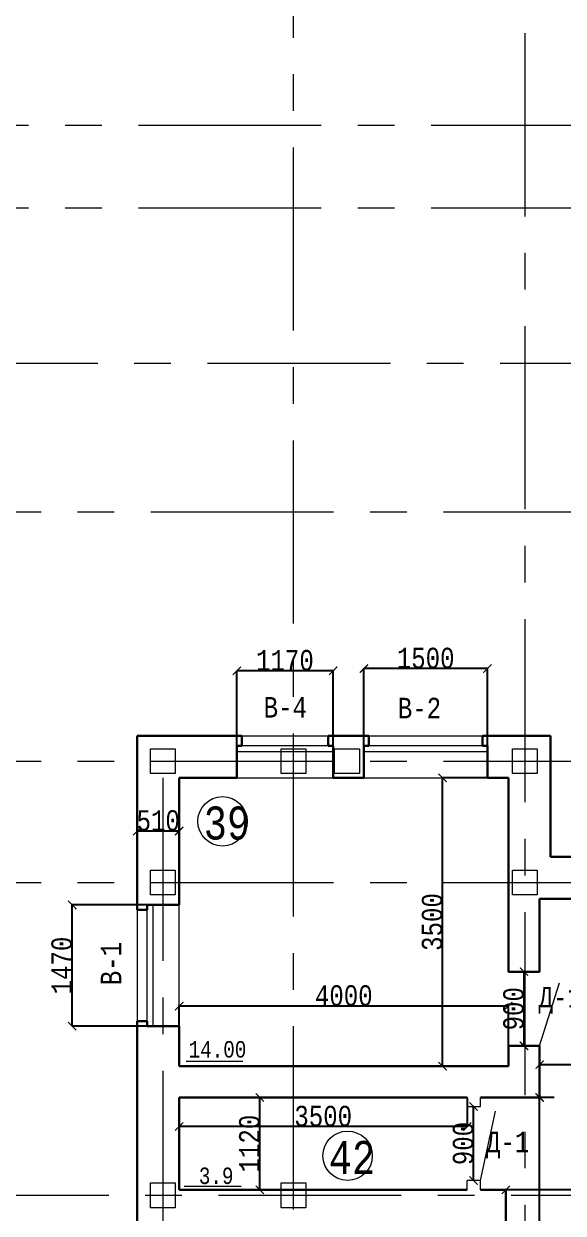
# Model space of a CAD drawing. Header units: millimetres. Extents: x -689206 to 4969298, y -1019800 to 703299.
# Drawn here: x 53387 to 59941, y -625270 to -610831 of the extents above; entities that cross this region are included whole.
import ezdxf

# ---------------------------------------------------------------- set-up
doc = ezdxf.new("R2010")
doc.units = ezdxf.units.MM
doc.linetypes.add('осеваяX2', pattern=[101.6, 63.5, -12.7, 12.7, -12.7])
for name, color, linetype, lineweight in [('несущие', 7, 'Continuous', 30), ('ОКНА', 250, 'Continuous', 20), ('РАЗМЕРЫ', 7, 'Continuous', 9), ('стены', 7, 'Continuous', 20)]:
    doc.layers.add(name, color=color, linetype=linetype, lineweight=lineweight)
doc.layers.add('четотам', color=7, linetype='Continuous')
doc.styles.add('Аннотативный', font='isocteur.ttf', dxfattribs={"width": 0.7, "height": 250})
doc.dimstyles.new('Аннотативный', dxfattribs={"dimscale": 0, "dimtxt": 250, "dimasz": 100, "dimexe": 1.25, "dimexo": 0.625, "dimtad": 1, "dimdec": 0, "dimtxsty": 'Аннотативный', "dimblk": 'ARCHTICK', "dimcen": 2.5, "dimadec": 0, "dimazin": 0, "dimtfac": 1, "dimtdec": 0, "dimtmove": 0, "dimatfit": 3, "dimfxl": 1, "dimarcsym": 0})

# ---------------------------------------------------------------- blocks, each defined once
blk = doc.blocks.new('_ArchTick')
at = {"color": 0, "linetype": 'ByBlock', "const_width": 0.15}
blk.add_lwpolyline([(-0.5, -0.5), (0.5, 0.5)], dxfattribs=at)
blk = doc.blocks.new('*D2730')
at = {"layer": 'Defpoints', "color": 0, "lineweight": 5, "transparency": 16777216}
for p in [(55275, -622755), (55275, -623485), (59275, -623485)]:
    blk.add_point(p, dxfattribs=at)
at = {"layer": 'стены', "color": 0, "lineweight": -2, "transparency": 16777216}
for p, q in [((55275, -623484), (55275, -622754)), ((59275, -622755), (55275, -622755)), ((59275, -623484), (59275, -622754))]:
    blk.add_line(p, q, dxfattribs=at)
at = {"layer": 'стены', "color": 0, "lineweight": -2, "transparency": 16777216, "xscale": 100, "yscale": 100, "zscale": 100, "rotation": 180}
blk.add_blockref('_ArchTick', (55275, -622755), dxfattribs=at)
at = {"layer": 'стены', "color": 0, "lineweight": -2, "transparency": 16777216, "xscale": 100, "yscale": 100, "zscale": 100}
blk.add_blockref('_ArchTick', (59275, -622755), dxfattribs=at)
at = {"layer": 'стены', "color": 0, "lineweight": 5, "transparency": 16777216, "insert": (57275, -622629), "char_height": 250, "attachment_point": 5, "style": 'Аннотативный'}
blk.add_mtext('4000', dxfattribs=at)
blk = doc.blocks.new('*D2731')
at = {"layer": 'Defpoints', "color": 0, "lineweight": 5, "transparency": 16777216}
for p in [(58476, -619985), (59275, -619985), (59275, -623485)]:
    blk.add_point(p, dxfattribs=at)
at = {"layer": 'стены', "color": 0, "lineweight": -2, "transparency": 16777216}
for p, q in [((59274, -619985), (58475, -619985)), ((58476, -623485), (58476, -619985)), ((59274, -623485), (58475, -623485))]:
    blk.add_line(p, q, dxfattribs=at)
at = {"layer": 'стены', "color": 0, "lineweight": -2, "transparency": 16777216, "xscale": 100, "yscale": 100, "zscale": 100}
for p, rotation in [((58476, -619985), 90), ((58476, -623485), 270)]:
    blk.add_blockref('_ArchTick', p, dxfattribs=dict(at, rotation=rotation))
at = {"layer": 'стены', "color": 0, "lineweight": 5, "transparency": 16777216, "insert": (58350, -621735), "char_height": 250, "attachment_point": 5, "rotation": 90, "style": 'Аннотативный'}
blk.add_mtext('3500', dxfattribs=at)
blk = doc.blocks.new('*D2753')
at = {"layer": 'Defpoints', "color": 0, "lineweight": 5, "transparency": 16777216}
for p in [(59465, -622338), (59465, -622338), (59465, -623238)]:
    blk.add_point(p, dxfattribs=at)
at = {"layer": 'стены', "color": 0, "lineweight": -2, "transparency": 16777216}
for p, q in [((59465, -622338), (59466, -622338)), ((59465, -623238), (59465, -622338)), ((59465, -623238), (59466, -623238))]:
    blk.add_line(p, q, dxfattribs=at)
at = {"layer": 'стены', "color": 0, "lineweight": -2, "transparency": 16777216, "xscale": 100, "yscale": 100, "zscale": 100}
for p, rotation in [((59465, -622338), 90), ((59465, -623238), 270)]:
    blk.add_blockref('_ArchTick', p, dxfattribs=dict(at, rotation=rotation))
at = {"layer": 'стены', "color": 0, "lineweight": 5, "transparency": 16777216, "insert": (59339, -622788), "char_height": 250, "attachment_point": 5, "rotation": 90, "style": 'Аннотативный'}
blk.add_mtext('900', dxfattribs=at)
blk = doc.blocks.new('*D2766')
at = {"layer": 'Defpoints', "color": 0, "lineweight": 5, "transparency": 16777216}
for p in [(59655, -623865), (59834, -623865), (59834, -636212)]:
    blk.add_point(p, dxfattribs=at)
at = {"layer": 'РАЗМЕРЫ', "color": 0, "lineweight": -2, "transparency": 16777216}
for p, q in [((59833, -623865), (59654, -623865)), ((59655, -636212), (59655, -623865)), ((59833, -636212), (59654, -636212))]:
    blk.add_line(p, q, dxfattribs=at)
at = {"layer": 'РАЗМЕРЫ', "color": 0, "lineweight": -2, "transparency": 16777216, "xscale": 100, "yscale": 100, "zscale": 100}
for p, rotation in [((59655, -623865), 90), ((59655, -636212), 270)]:
    blk.add_blockref('_ArchTick', p, dxfattribs=dict(at, rotation=rotation))
at = {"layer": 'РАЗМЕРЫ', "color": 0, "lineweight": 5, "transparency": 16777216, "insert": (59529, -630038), "char_height": 250, "attachment_point": 5, "rotation": 90, "style": 'Аннотативный'}
blk.add_mtext('12350', dxfattribs=at)
blk = doc.blocks.new('*D2767')
at = {"layer": 'Defpoints', "color": 0, "lineweight": 5, "transparency": 16777216}
for p in [(53975, -621528), (55275, -621528), (55275, -622998)]:
    blk.add_point(p, dxfattribs=at)
at = {"layer": 'ОКНА', "color": 0, "lineweight": -2, "transparency": 16777216}
for p, q in [((55274, -621528), (53974, -621528)), ((53975, -622998), (53975, -621528)), ((55274, -622998), (53974, -622998))]:
    blk.add_line(p, q, dxfattribs=at)
at = {"layer": 'ОКНА', "color": 0, "lineweight": -2, "transparency": 16777216, "xscale": 100, "yscale": 100, "zscale": 100}
for p, rotation in [((53975, -621528), 90), ((53975, -622998), 270)]:
    blk.add_blockref('_ArchTick', p, dxfattribs=dict(at, rotation=rotation))
at = {"layer": 'ОКНА', "color": 0, "lineweight": 5, "transparency": 16777216, "insert": (53849, -622263), "char_height": 250, "attachment_point": 5, "rotation": 90, "style": 'Аннотативный'}
blk.add_mtext('1470', dxfattribs=at)
blk = doc.blocks.new('*D2832')
at = {"layer": 'Defpoints', "color": 0, "lineweight": 5, "transparency": 16777216}
for p in [(57520, -618658), (57520, -619985), (59020, -619985)]:
    blk.add_point(p, dxfattribs=at)
at = {"layer": 'ОКНА', "color": 0, "lineweight": -2, "transparency": 16777216}
for p, q in [((57520, -619984), (57520, -618656)), ((59020, -618658), (57520, -618658)), ((59020, -619984), (59020, -618656))]:
    blk.add_line(p, q, dxfattribs=at)
at = {"layer": 'ОКНА', "color": 0, "lineweight": -2, "transparency": 16777216, "xscale": 100, "yscale": 100, "zscale": 100, "rotation": 180}
blk.add_blockref('_ArchTick', (57520, -618658), dxfattribs=at)
at = {"layer": 'ОКНА', "color": 0, "lineweight": -2, "transparency": 16777216, "xscale": 100, "yscale": 100, "zscale": 100}
blk.add_blockref('_ArchTick', (59020, -618658), dxfattribs=at)
at = {"layer": 'ОКНА', "color": 0, "lineweight": 5, "transparency": 16777216, "insert": (58270, -618532), "char_height": 250, "attachment_point": 5, "style": 'Аннотативный'}
blk.add_mtext('1500', dxfattribs=at)
blk = doc.blocks.new('*D2816')
at = {"layer": 'Defpoints', "color": 0, "linetype": 'ByBlock', "lineweight": 5, "transparency": 16777216}
for p in [(65554, -624705), (59244, -624985), (59244, -624985)]:
    blk.add_point(p, dxfattribs=at)
at = {"layer": 'РАЗМЕРЫ', "color": 0, "linetype": 'ByBlock', "lineweight": -2, "transparency": 16777216}
for p, q in [((65554, -624705), (65554, -624986)), ((59244, -624984), (59244, -624984)), ((65554, -624985), (59244, -624985))]:
    blk.add_line(p, q, dxfattribs=at)
at = {"layer": 'РАЗМЕРЫ', "color": 0, "linetype": 'ByBlock', "lineweight": -2, "transparency": 16777216, "xscale": 100, "yscale": 100, "zscale": 100, "rotation": 180}
blk.add_blockref('_ArchTick', (59244, -624985), dxfattribs=at)
at = {"layer": 'РАЗМЕРЫ', "color": 0, "linetype": 'ByBlock', "lineweight": -2, "transparency": 16777216, "xscale": 100, "yscale": 100, "zscale": 100}
blk.add_blockref('_ArchTick', (65554, -624985), dxfattribs=at)
at = {"layer": 'РАЗМЕРЫ', "color": 0, "linetype": 'ByBlock', "lineweight": 9, "transparency": 16777216, "insert": (62399, -624859), "char_height": 250, "attachment_point": 5, "style": 'Аннотативный'}
blk.add_mtext('6310', dxfattribs=at)
blk = doc.blocks.new('*D2818')
at = {"layer": 'Defpoints', "color": 0, "linetype": 'ByBlock', "lineweight": 5, "transparency": 16777216}
for p in [(55975, -618685), (55975, -619985), (57145, -619985)]:
    blk.add_point(p, dxfattribs=at)
at = {"layer": 'РАЗМЕРЫ', "color": 0, "linetype": 'ByBlock', "lineweight": -2, "transparency": 16777216}
for p, q in [((55975, -619984), (55975, -618684)), ((57145, -618685), (55975, -618685)), ((57145, -619984), (57145, -618684))]:
    blk.add_line(p, q, dxfattribs=at)
at = {"layer": 'РАЗМЕРЫ', "color": 0, "linetype": 'ByBlock', "lineweight": -2, "transparency": 16777216, "xscale": 100, "yscale": 100, "zscale": 100, "rotation": 180}
blk.add_blockref('_ArchTick', (55975, -618685), dxfattribs=at)
at = {"layer": 'РАЗМЕРЫ', "color": 0, "linetype": 'ByBlock', "lineweight": -2, "transparency": 16777216, "xscale": 100, "yscale": 100, "zscale": 100}
blk.add_blockref('_ArchTick', (57145, -618685), dxfattribs=at)
at = {"layer": 'РАЗМЕРЫ', "color": 0, "linetype": 'ByBlock', "lineweight": 5, "transparency": 16777216, "insert": (56560, -618559), "char_height": 250, "attachment_point": 5, "style": 'Аннотативный'}
blk.add_mtext('1170', dxfattribs=at)
blk = doc.blocks.new('*D2906')
at = {"layer": 'Defpoints', "color": 0, "linetype": 'ByBlock', "lineweight": 5, "transparency": 16777216}
for p in [(55275, -623865), (56255, -623865), (55275, -624985)]:
    blk.add_point(p, dxfattribs=at)
at = {"layer": 'РАЗМЕРЫ', "color": 0, "linetype": 'ByBlock', "lineweight": -2, "transparency": 16777216}
for p, q in [((55275, -623865), (56257, -623865)), ((56255, -624985), (56255, -623865)), ((55275, -624985), (56257, -624985))]:
    blk.add_line(p, q, dxfattribs=at)
at = {"layer": 'РАЗМЕРЫ', "color": 0, "linetype": 'ByBlock', "lineweight": -2, "transparency": 16777216, "xscale": 100, "yscale": 100, "zscale": 100}
for p, rotation in [((56255, -623865), 90), ((56255, -624985), 270)]:
    blk.add_blockref('_ArchTick', p, dxfattribs=dict(at, rotation=rotation))
at = {"layer": 'РАЗМЕРЫ', "color": 0, "linetype": 'ByBlock', "lineweight": 5, "transparency": 16777216, "insert": (56130, -624425), "char_height": 250, "attachment_point": 5, "rotation": 90, "style": 'Аннотативный'}
blk.add_mtext('1120', dxfattribs=at)
blk = doc.blocks.new('*D2907')
at = {"layer": 'Defpoints', "color": 0, "linetype": 'ByBlock', "lineweight": 5, "transparency": 16777216}
for p in [(55275, -623865), (58775, -623865), (55275, -624218)]:
    blk.add_point(p, dxfattribs=at)
at = {"layer": 'РАЗМЕРЫ', "color": 0, "linetype": 'ByBlock', "lineweight": -2, "transparency": 16777216}
for p, q in [((55275, -623865), (55275, -624220)), ((58775, -623865), (58775, -624220)), ((58775, -624218), (55275, -624218))]:
    blk.add_line(p, q, dxfattribs=at)
at = {"layer": 'РАЗМЕРЫ', "color": 0, "linetype": 'ByBlock', "lineweight": -2, "transparency": 16777216, "xscale": 100, "yscale": 100, "zscale": 100, "rotation": 180}
blk.add_blockref('_ArchTick', (55275, -624218), dxfattribs=at)
at = {"layer": 'РАЗМЕРЫ', "color": 0, "linetype": 'ByBlock', "lineweight": -2, "transparency": 16777216, "xscale": 100, "yscale": 100, "zscale": 100}
blk.add_blockref('_ArchTick', (58775, -624218), dxfattribs=at)
at = {"layer": 'РАЗМЕРЫ', "color": 0, "linetype": 'ByBlock', "lineweight": 5, "transparency": 16777216, "insert": (57025, -624093), "char_height": 250, "attachment_point": 5, "style": 'Аннотативный'}
blk.add_mtext('3500', dxfattribs=at)
blk = doc.blocks.new('*D2908')
at = {"layer": 'Defpoints', "color": 0, "linetype": 'ByBlock', "lineweight": 5, "transparency": 16777216}
for p in [(58852, -623974), (58852, -623974), (58852, -624874)]:
    blk.add_point(p, dxfattribs=at)
at = {"layer": 'РАЗМЕРЫ', "color": 0, "linetype": 'ByBlock', "lineweight": -2, "transparency": 16777216}
for p, q in [((58852, -624874), (58852, -623974)), ((58853, -623974), (58853, -623974)), ((58853, -624874), (58853, -624874))]:
    blk.add_line(p, q, dxfattribs=at)
at = {"layer": 'РАЗМЕРЫ', "color": 0, "linetype": 'ByBlock', "lineweight": -2, "transparency": 16777216, "xscale": 100, "yscale": 100, "zscale": 100}
for p, rotation in [((58852, -623974), 90), ((58852, -624874), 270)]:
    blk.add_blockref('_ArchTick', p, dxfattribs=dict(at, rotation=rotation))
at = {"layer": 'РАЗМЕРЫ', "color": 0, "linetype": 'ByBlock', "lineweight": 5, "transparency": 16777216, "insert": (58727, -624424), "char_height": 250, "attachment_point": 5, "rotation": 90, "style": 'Аннотативный'}
blk.add_mtext('900', dxfattribs=at)
blk = doc.blocks.new('*D2909')
at = {"layer": 'Defpoints', "color": 0, "linetype": 'ByBlock', "lineweight": 5, "transparency": 16777216}
for p in [(64838, -623466), (64838, -623466), (59655, -623551)]:
    blk.add_point(p, dxfattribs=at)
at = {"layer": 'РАЗМЕРЫ', "color": 0, "linetype": 'ByBlock', "lineweight": -2, "transparency": 16777216}
for p, q in [((59655, -623551), (59655, -623465)), ((59655, -623466), (64838, -623466)), ((64838, -623466), (64838, -623465))]:
    blk.add_line(p, q, dxfattribs=at)
at = {"layer": 'РАЗМЕРЫ', "color": 0, "linetype": 'ByBlock', "lineweight": -2, "transparency": 16777216, "xscale": 100, "yscale": 100, "zscale": 100, "rotation": 180}
blk.add_blockref('_ArchTick', (59655, -623466), dxfattribs=at)
at = {"layer": 'РАЗМЕРЫ', "color": 0, "linetype": 'ByBlock', "lineweight": -2, "transparency": 16777216, "xscale": 100, "yscale": 100, "zscale": 100}
blk.add_blockref('_ArchTick', (64838, -623466), dxfattribs=at)
at = {"layer": 'РАЗМЕРЫ', "color": 0, "linetype": 'ByBlock', "lineweight": 5, "transparency": 16777216, "insert": (62246, -623341), "char_height": 250, "attachment_point": 5, "style": 'Аннотативный'}
blk.add_mtext('5240', dxfattribs=at)
blk = doc.blocks.new('*D2942')
at = {"layer": 'Defpoints', "color": 0, "linetype": 'ByBlock', "lineweight": 5, "ltscale": 35, "transparency": 16777216}
for p in [(54765, -620630), (54765, -620630), (55275, -620630)]:
    blk.add_point(p, dxfattribs=at)
at = {"layer": 'РАЗМЕРЫ', "color": 0, "linetype": 'ByBlock', "lineweight": -2, "ltscale": 35, "transparency": 16777216}
for p, q in [((54765, -620629), (54765, -620628)), ((55275, -620630), (54765, -620630)), ((55275, -620629), (55275, -620628))]:
    blk.add_line(p, q, dxfattribs=at)
at = {"layer": 'РАЗМЕРЫ', "color": 0, "linetype": 'ByBlock', "lineweight": -2, "ltscale": 35, "transparency": 16777216, "xscale": 100, "yscale": 100, "zscale": 100, "rotation": 180}
blk.add_blockref('_ArchTick', (54765, -620630), dxfattribs=at)
at = {"layer": 'РАЗМЕРЫ', "color": 0, "linetype": 'ByBlock', "lineweight": -2, "ltscale": 35, "transparency": 16777216, "xscale": 100, "yscale": 100, "zscale": 100}
blk.add_blockref('_ArchTick', (55275, -620630), dxfattribs=at)
at = {"layer": 'РАЗМЕРЫ', "color": 0, "linetype": 'ByBlock', "lineweight": 5, "ltscale": 35, "transparency": 16777216, "insert": (55020, -620504), "char_height": 250, "attachment_point": 5, "style": 'Аннотативный'}
blk.add_mtext('510', dxfattribs=at)

msp = doc.modelspace()

# ---------------------------------------------------------------- linework, layer by layer
at = {"layer": 'несущие', "color": 0}
for p, q in [((56034.6, -619594.9), (56034.6, -619474.9)), ((57430.8, -619474.9), (57579.9, -619474.9)), ((57579.9, -619594.9), (57579.9, -619474.9)), ((55974.6, -619594.9), (55974.6, -619984.9)), ((55974.6, -619594.9), (56034.6, -619594.9)), ((57519.9, -619594.9), (57579.9, -619594.9)), ((57519.9, -619984.9), (57519.9, -619594.9)), ((59019.9, -619594.9), (59019.9, -619984.9)), ((59784.8, -620944.9), (60101.5, -620944.9)), ((59654.8, -621454.9), (60041.5, -621454.9))]:
    msp.add_line(p, q, dxfattribs=at)
at = {"layer": 'ОКНА', "color": 0, "lineweight": 13}
for p, q in [((57579.9, -619474.9), (58959.9, -619474.9)), ((57519.9, -619984.9), (59019.9, -619984.9))]:
    msp.add_line(p, q, dxfattribs=at)
at = {"layer": 'ОКНА', "lineweight": 13}
for p, q in [((54884.8, -622938.1), (54884.8, -621588.1)), ((54954.8, -621528.1), (54954.8, -622998.1))]:
    msp.add_line(p, q, dxfattribs=at)
at = {"layer": 'РАЗМЕРЫ', "linetype": 'осеваяX2', "lineweight": 5, "ltscale": 35}
for p, q in [((56664.2, -657227.2), (56664.2, -607389.5)), ((59474.8, -607389.5), (59474.8, -657227.2)), ((111181.5, -614952.9), (44111.5, -614952.9)), ((55074.8, -619984.9), (55074.8, -657227.2)), ((111314.2, -625052.9), (44261.5, -625052.9))]:
    msp.add_line(p, q, dxfattribs=at)
at = {"layer": 'РАЗМЕРЫ', "lineweight": 13}
for p, q in [((56034.6, -619474.9), (57084.6, -619474.9)), ((55974.6, -619984.9), (57144.6, -619984.9)), ((55274.8, -622998.1), (55274.8, -621528.1))]:
    msp.add_line(p, q, dxfattribs=at)
at = {"layer": 'РАЗМЕРЫ', "lineweight": 30}
for p, q in [((57084.6, -619594.9), (57084.6, -619474.9)), ((58959.9, -619594.9), (58959.9, -619474.9)), ((57144.6, -619594.9), (57084.6, -619594.9)), ((59019.9, -619594.9), (58959.9, -619594.9))]:
    msp.add_line(p, q, dxfattribs=at)
at = {"layer": 'РАЗМЕРЫ', "color": 0, "lineweight": 30}
for p, q in [((54884.8, -621588.1), (54764.8, -621588.1)), ((54884.8, -621528.1), (54884.8, -621588.1)), ((54884.8, -621528.1), (55274.8, -621528.1)), ((54884.8, -622938.1), (54764.8, -622938.1)), ((54884.8, -622998.1), (54884.8, -622938.1)), ((54884.8, -622998.1), (55274.8, -622998.1))]:
    msp.add_line(p, q, dxfattribs=at)
at = {"layer": 'РАЗМЕРЫ'}
for p, q in [((55360.2, -623423), (56049.5, -623423)), ((55337.3, -624942.2), (56026.6, -624942.2))]:
    msp.add_line(p, q, dxfattribs=at)
at = {"layer": 'РАЗМЕРЫ', "linetype": 'ByBlock', "lineweight": 20}
msp.add_line((55274.8, -624984.9), (58774.8, -624984.9), dxfattribs=at)
at = {"layer": 'стены', "linetype": 'осеваяX2', "lineweight": 5, "ltscale": 35}
for p, q in [((44111.5, -612062.9), (111314.2, -612062.9)), ((44111.5, -613062.9), (111314.2, -613062.9)), ((44261.5, -616754.9), (111314.2, -616754.9)), ((44261.5, -619782.3), (111314.2, -619782.3)), ((44261.5, -621254.9), (111314.2, -621254.9))]:
    msp.add_line(p, q, dxfattribs=at)
at = {"layer": 'стены', "lineweight": 30}
for p, q in [((55274.8, -619474.9), (54764.8, -619474.9)), ((54764.8, -619474.9), (54764.8, -621588.1)), ((55274.8, -619474.9), (56034.6, -619474.9)), ((57084.6, -619474.9), (57579.9, -619474.9)), ((58959.9, -619474.9), (59784.8, -619474.9)), ((59784.8, -619474.9), (59784.8, -620944.9)), ((57144.6, -619984.9), (57144.6, -619594.9)), ((55974.6, -619984.9), (55274.8, -619984.9)), ((55274.8, -619984.9), (55274.8, -621528.1)), ((57519.9, -619984.9), (57144.6, -619984.9)), ((59274.8, -619984.9), (59019.9, -619984.9)), ((59274.8, -621737.7), (59274.8, -619984.9)), ((59654.8, -622338.1), (59654.8, -621454.9)), ((59274.8, -622338.1), (59274.8, -621737.7)), ((54764.8, -622938.1), (54764.8, -625364.9)), ((55274.8, -622998.1), (55274.8, -623484.9)), ((59274.8, -623484.9), (59274.8, -623238.1)), ((59654.8, -623864.9), (59654.8, -623238.1)), ((55274.8, -623484.9), (59274.8, -623484.9)), ((55274.8, -623864.9), (55274.8, -624984.9)), ((55274.8, -623864.9), (58774.8, -623864.9)), ((58934.8, -623864.9), (59654.8, -623864.9)), ((55274.8, -624984.9), (58774.8, -624984.9)), ((58934.8, -624984.9), (58984.2, -624984.9)), ((59244.2, -626181.1), (59244.2, -624984.9))]:
    msp.add_line(p, q, dxfattribs=at)
at = {"layer": 'стены', "lineweight": 13}
for p, q in [((55974.6, -619664.9), (57144.6, -619664.9)), ((57084.6, -619594.9), (56034.6, -619594.9)), ((58959.9, -619594.9), (57519.9, -619594.9)), ((57519.9, -619664.9), (59019.9, -619664.9)), ((54764.8, -621588.1), (54764.8, -622938.1)), ((58934.8, -623974.2), (58934.8, -623864.9)), ((58774.8, -623974.2), (58934.8, -623974.2)), ((58774.8, -624984.9), (58774.8, -624874.2)), ((58934.8, -624874.2), (58774.8, -624874.2)), ((58934.8, -624984.9), (58934.8, -624874.2))]:
    msp.add_line(p, q, dxfattribs=at)
at = {"layer": 'стены', "color": 7, "lineweight": 30, "true_color": 0xffffff}
msp.add_line((59019.9, -619984.9), (59019.9, -619594.9), dxfattribs=at)
at = {"layer": 'стены'}
for p, q in [((59274.8, -621227.7), (59274.8, -621737.7)), ((55274.8, -622998.1), (55274.8, -623484.9)), ((58774.8, -623974.2), (58774.8, -623864.9))]:
    msp.add_line(p, q, dxfattribs=at)
at = {"layer": 'стены', "color": 18, "lineweight": 30, "true_color": 0x000000}
for p, q in [((59654.8, -622338.1), (59274.8, -622338.1)), ((59274.8, -623238.1), (59654.8, -623238.1)), ((59244.2, -624984.9), (58984.2, -624984.9))]:
    msp.add_line(p, q, dxfattribs=at)
at = {"layer": 'стены', "lineweight": 9}
for p, q in [((59654.8, -623238.1), (59896.8, -622474.9)), ((58934.8, -624874.2), (59118.8, -624032.6))]:
    msp.add_line(p, q, dxfattribs=at)
at = {"layer": 'стены', "lineweight": 20}
for points in [[(54924.8, -619632.3), (55224.8, -619632.3), (55224.8, -619932.3), (54924.8, -619932.3)], [(56514.2, -619632.3), (56814.2, -619632.3), (56814.2, -619932.3), (56514.2, -619932.3)], [(57164.2, -619632.3), (57464.2, -619632.3), (57464.2, -619932.3), (57164.2, -619932.3)], [(59324.8, -619632.3), (59624.8, -619632.3), (59624.8, -619932.3), (59324.8, -619932.3)], [(54924.8, -621104.9), (55224.8, -621104.9), (55224.8, -621404.9), (54924.8, -621404.9)], [(59324.8, -621104.9), (59624.8, -621104.9), (59624.8, -621404.9), (59324.8, -621404.9)], [(54924.8, -624902.9), (55224.8, -624902.9), (55224.8, -625202.9), (54924.8, -625202.9)], [(56514.2, -624902.9), (56814.2, -624902.9), (56814.2, -625202.9), (56514.2, -625202.9)]]:
    msp.add_lwpolyline(points, close=True, dxfattribs=at)
at = {"layer": 'четотам', "lineweight": 13}
for centre in [(55801.5, -620512.6), (57321.5, -624572.6)]:
    msp.add_circle(centre, 300, dxfattribs=at)

# ---------------------------------------------------------------- texts
at = {"layer": 'РАЗМЕРЫ', "lineweight": 20, "ltscale": 150, "char_height": 250, "width": 922.913, "attachment_point": 1, "style": 'Аннотативный'}
for s, insert in [('В-4', (56301.5, -619002.6)), ('В-2', (57931.5, -619012.6)), ('Д-1', (59641.5, -622522)), ('Д-1', (59002.1, -624279))]:
    msp.add_mtext(s, dxfattribs=dict(at, insert=insert))
at = {"layer": 'РАЗМЕРЫ', "lineweight": 13, "ltscale": 150, "char_height": 401.1, "width": 1460, "attachment_point": 1, "style": 'Аннотативный'}
for s, insert in [('39', (55573.4, -620332.7)), ('42', (57093.4, -624392.7))]:
    msp.add_mtext(s, dxfattribs=dict(at, insert=insert))
at = {"layer": 'РАЗМЕРЫ', "lineweight": 20, "ltscale": 150, "insert": (54321.5, -622502.6), "char_height": 250, "width": 922.913, "attachment_point": 1, "rotation": 90, "style": 'Аннотативный'}
msp.add_mtext('В-1', dxfattribs=at)
at = {"layer": 'РАЗМЕРЫ', "char_height": 200, "width": 656.117, "attachment_point": 1, "style": 'Аннотативный'}
for s, insert in [('14.00', (55389.5, -623180.2)), ('3.9', (55513.9, -624715.2))]:
    msp.add_mtext(s, dxfattribs=dict(at, insert=insert))

# ---------------------------------------------------------------- dimensions: what is measured, and where the dimension line sits
at = {"layer": 'ОКНА', "color": 0, "lineweight": 5}
dim = msp.add_linear_dim(base=(57519.9, -618657.5), p1=(59019.9, -619984.9), p2=(57519.9, -619984.9), dimstyle='Аннотативный', dxfattribs=at)
dim.commit()
dim.dimension.update_dxf_attribs({"geometry": '*D2832', "text_midpoint": (58269.9, -618531.9)})
dim = msp.add_aligned_dim(p1=(55274.8, -622998.1), p2=(55274.8, -621528.1), distance=1300, dimstyle='Аннотативный', dxfattribs=at)
dim.commit()
dim.dimension.update_dxf_attribs({"geometry": '*D2767', "text_midpoint": (53849.2, -622263.1)})
at = {"layer": 'РАЗМЕРЫ', "color": 18, "linetype": 'ByBlock', "lineweight": 5, "true_color": 0x000000}
dim = msp.add_linear_dim(base=(55974.6, -618684.9), p1=(57144.6, -619984.9), p2=(55974.6, -619984.9), dimstyle='Аннотативный', dxfattribs=at)
dim.commit()
dim.dimension.update_dxf_attribs({"geometry": '*D2818', "text_midpoint": (56559.6, -618559.2)})
at = {"layer": 'РАЗМЕРЫ', "linetype": 'ByBlock', "lineweight": 5, "ltscale": 35}
dim = msp.add_linear_dim(base=(54764.8, -620629.5), p1=(55274.8, -620629.5), p2=(54764.8, -620629.5), dimstyle='Аннотативный', dxfattribs=at)
dim.commit()
dim.dimension.update_dxf_attribs({"geometry": '*D2942', "text_midpoint": (55019.8, -620503.9)})
at = {"layer": 'РАЗМЕРЫ', "linetype": 'ByBlock', "lineweight": 5}
dim = msp.add_linear_dim(base=(64838, -623466.4), p1=(59654.8, -623551.5), p2=(64838, -623466.4), text='5240', dimstyle='Аннотативный', dxfattribs=at)
dim.commit()
dim.dimension.update_dxf_attribs({"geometry": '*D2909', "text_midpoint": (62246.4, -623340.8)})
dim = msp.add_linear_dim(base=(55274.8, -624218.3), p1=(58774.8, -623864.9), p2=(55274.8, -623864.9), dimstyle='Аннотативный', dxfattribs=at)
dim.commit()
dim.dimension.update_dxf_attribs({"geometry": '*D2907', "text_midpoint": (57024.8, -624092.6)})
for base, p1, p2, picture, middle in [((56255.3, -623864.9), (55274.8, -624984.9), (55274.8, -623864.9), '*D2906', (56129.7, -624424.9)), ((58852.2, -623974.2), (58852.2, -624874.2), (58852.2, -623974.2), '*D2908', (58726.6, -624424.2))]:
    dim = msp.add_linear_dim(base=base, p1=p1, p2=p2, angle=90, dimstyle='Аннотативный', dxfattribs=at)
    dim.commit()
    dim.dimension.update_dxf_attribs({"geometry": picture, "text_midpoint": middle})
at = {"layer": 'РАЗМЕРЫ', "lineweight": 5}
dim = msp.add_linear_dim(base=(59654.8, -623864.9), p1=(59833.8, -636212.1), p2=(59833.8, -623864.9), angle=90, text='12350', dimstyle='Аннотативный', dxfattribs=at)
dim.commit()
dim.dimension.update_dxf_attribs({"geometry": '*D2766', "text_midpoint": (59529.2, -630038.5)})
at = {"layer": 'РАЗМЕРЫ', "color": 18, "linetype": 'ByBlock', "lineweight": 9, "true_color": 0x000000}
dim = msp.add_linear_dim(base=(59244.2, -624984.9), p1=(65554.2, -624704.9), p2=(59244.2, -624984.9), dimstyle='Аннотативный', dxfattribs=at)
dim.commit()
dim.dimension.update_dxf_attribs({"geometry": '*D2816', "text_midpoint": (62399.2, -624859.2)})
at = {"layer": 'стены', "lineweight": 5}
for p2, distance, picture, middle in [((59274.8, -619984.9), 798.8, '*D2731', (58350.3, -621734.9)), ((55274.8, -623484.9), -730, '*D2730', (57274.8, -622629.3))]:
    dim = msp.add_aligned_dim(p1=(59274.8, -623484.9), p2=p2, distance=distance, dimstyle='Аннотативный', dxfattribs=at)
    dim.commit()
    dim.dimension.update_dxf_attribs({"geometry": picture, "text_midpoint": middle})
dim = msp.add_linear_dim(base=(59464.8, -622338.1), p1=(59464.8, -623238.1), p2=(59464.8, -622338.1), angle=90, dimstyle='Аннотативный', dxfattribs=at)
dim.commit()
dim.dimension.update_dxf_attribs({"geometry": '*D2753', "text_midpoint": (59339.2, -622788.1)})

doc.saveas('drawing.dxf')
